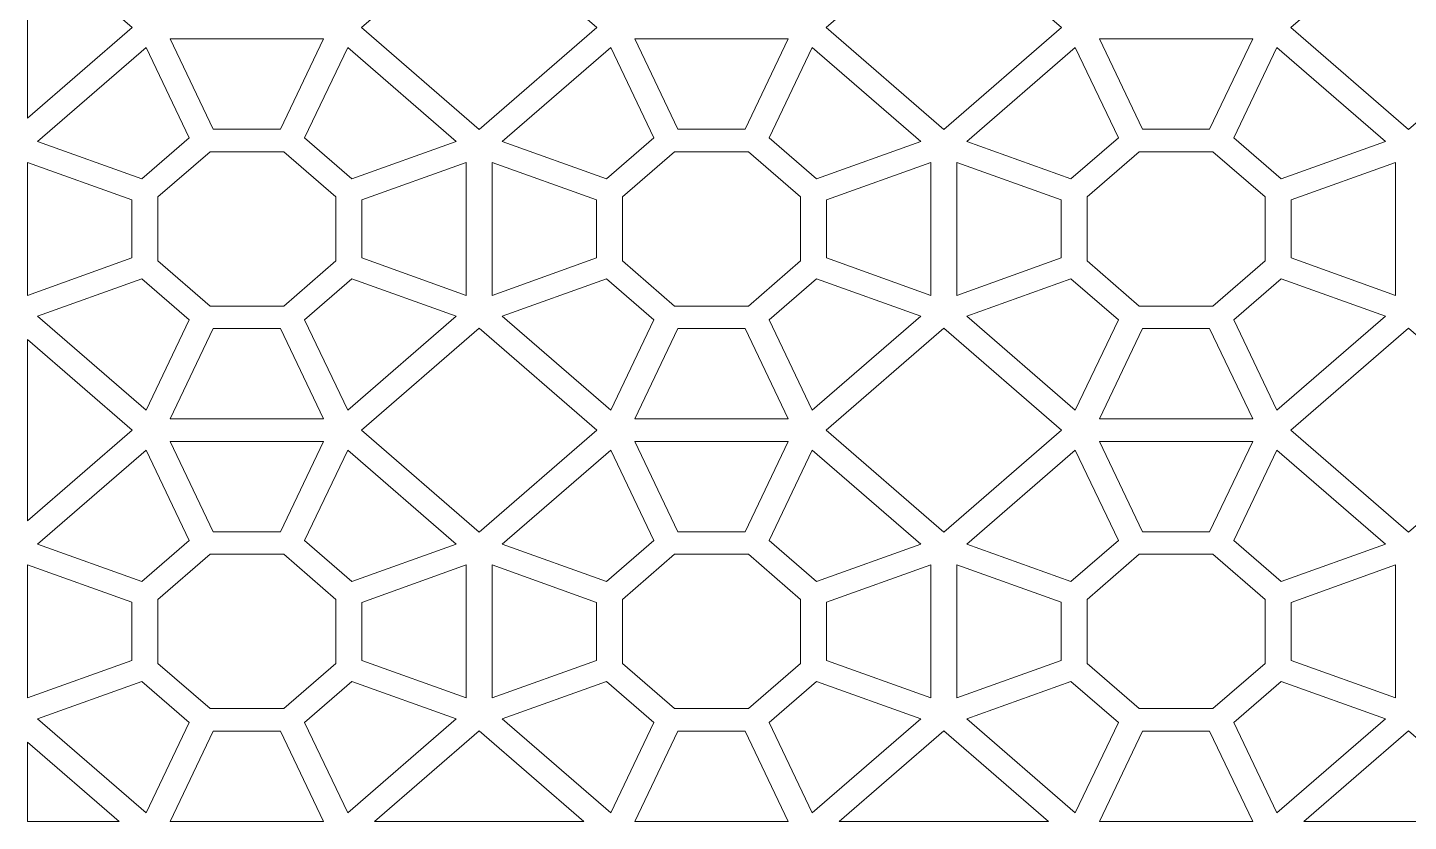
# Model space of a CAD drawing. Header units: millimetres. Extents: x -1200 to 1200, y -590 to 590.
# Drawn here: x -1200 to -173, y -590 to 0 of the extents above; entities that cross this region are included whole.
import ezdxf

# ---------------------------------------------------------------- set-up
doc = ezdxf.new("R2010")
doc.units = ezdxf.units.MM
doc.header["$MEASUREMENT"] = 0
doc.layers.add('Layer 1', color=7, linetype='Continuous')

msp = doc.modelspace()

# ---------------------------------------------------------------- linework, layer by layer
at = {"layer": 'Layer 1', "color": 250, "lineweight": 20}
for points, knots in [([(-864.1124, 75.736), (-864.1124, 75.736), (-776.5943, -0.0253), (-776.5943, -0.0253), (-776.5943, -0.0253), (-864.1124, -75.7865), (-864.1124, -75.7865), (-864.1124, -75.7865), (-951.6305, -0.0253), (-951.6305, -0.0253), (-951.6305, -0.0253), (-864.1124, 75.736), (-864.1124, 75.736)], [0, 0, 0, 0, 0.25, 0.25, 0.25, 0.5, 0.5, 0.5, 0.75, 0.75, 0.75, 1, 1, 1, 1]), ([(-430.9667, -0.0253), (-430.9667, -0.0253), (-518.4848, 75.736), (-518.4848, 75.736), (-518.4848, 75.736), (-606.0029, -0.0253), (-606.0029, -0.0253), (-606.0029, -0.0253), (-518.4848, -75.7865), (-518.4848, -75.7865), (-518.4848, -75.7865), (-430.9667, -0.0253), (-430.9667, -0.0253)], [0, 0, 0, 0, 0.25, 0.25, 0.25, 0.5, 0.5, 0.5, 0.75, 0.75, 0.75, 1, 1, 1, 1]), ([(-172.8572, 75.736), (-172.8572, 75.736), (-85.339, -0.0253), (-85.339, -0.0253), (-85.339, -0.0253), (-172.8572, -75.7865), (-172.8572, -75.7865), (-172.8572, -75.7865), (-260.3753, -0.0253), (-260.3753, -0.0253), (-260.3753, -0.0253), (-172.8572, 75.736), (-172.8572, 75.736)], [0, 0, 0, 0, 0.25, 0.25, 0.25, 0.5, 0.5, 0.5, 0.75, 0.75, 0.75, 1, 1, 1, 1]), ([(-1200.0434, -67.3925), (-1200.0434, -67.3925), (-1200.0434, 67.342), (-1200.0434, 67.342), (-1200.0434, 67.342), (-1122.2218, -0.0253), (-1122.2218, -0.0253), (-1122.2218, -0.0253), (-1200.0434, -67.3925), (-1200.0434, -67.3925)], [0, 0, 0, 0, 0.333333333, 0.333333333, 0.333333333, 0.666666667, 0.666666667, 0.666666667, 1, 1, 1, 1]), ([(-1061.8854, -75.5188), (-1061.8854, -75.5188), (-1093.992, -8.4193), (-1093.992, -8.4193), (-1093.992, -8.4193), (-979.8546, -8.4193), (-979.8546, -8.4193), (-979.8546, -8.4193), (-1011.9611, -75.5171), (-1011.9611, -75.5171), (-1011.9611, -75.5171), (-1061.8854, -75.5188), (-1061.8854, -75.5188)], [0, 0, 0, 0, 0.25, 0.25, 0.25, 0.5, 0.5, 0.5, 0.75, 0.75, 0.75, 1, 1, 1, 1]), ([(-666.3403, -75.5188), (-666.3403, -75.5188), (-634.2327, -8.4193), (-634.2327, -8.4193), (-634.2327, -8.4193), (-748.3711, -8.4193), (-748.3711, -8.4193), (-748.3711, -8.4193), (-716.2636, -75.5171), (-716.2636, -75.5171), (-716.2636, -75.5171), (-666.3403, -75.5188), (-666.3403, -75.5188)], [0, 0, 0, 0, 0.25, 0.25, 0.25, 0.5, 0.5, 0.5, 0.75, 0.75, 0.75, 1, 1, 1, 1]), ([(-370.6301, -75.5188), (-370.6301, -75.5188), (-402.7367, -8.4193), (-402.7367, -8.4193), (-402.7367, -8.4193), (-288.5994, -8.4193), (-288.5994, -8.4193), (-288.5994, -8.4193), (-320.705, -75.5171), (-320.705, -75.5171), (-320.705, -75.5171), (-370.6301, -75.5188), (-370.6301, -75.5188)], [0, 0, 0, 0, 0.25, 0.25, 0.25, 0.5, 0.5, 0.5, 0.75, 0.75, 0.75, 1, 1, 1, 1]), ([(-1115.1064, -112.5004), (-1115.1064, -112.5004), (-1192.6186, -84.7069), (-1192.6186, -84.7069), (-1192.6186, -84.7069), (-1111.9104, -14.8408), (-1111.9104, -14.8408), (-1111.9104, -14.8408), (-1079.8038, -81.9394), (-1079.8038, -81.9394), (-1079.8038, -81.9394), (-1115.1064, -112.5004), (-1115.1064, -112.5004)], [0, 0, 0, 0, 0.25, 0.25, 0.25, 0.5, 0.5, 0.5, 0.75, 0.75, 0.75, 1, 1, 1, 1]), ([(-994.0447, -81.9444), (-994.0447, -81.9444), (-961.9381, -14.8441), (-961.9381, -14.8441), (-961.9381, -14.8441), (-881.2289, -84.7111), (-881.2289, -84.7111), (-881.2289, -84.7111), (-958.7401, -112.5037), (-958.7401, -112.5037), (-958.7401, -112.5037), (-994.0447, -81.9444), (-994.0447, -81.9444)], [0, 0, 0, 0, 0.25, 0.25, 0.25, 0.5, 0.5, 0.5, 0.75, 0.75, 0.75, 1, 1, 1, 1]), ([(-734.1791, -81.9444), (-734.1791, -81.9444), (-766.2857, -14.8441), (-766.2857, -14.8441), (-766.2857, -14.8441), (-846.9958, -84.7111), (-846.9958, -84.7111), (-846.9958, -84.7111), (-769.4837, -112.5037), (-769.4837, -112.5037), (-769.4837, -112.5037), (-734.1791, -81.9444), (-734.1791, -81.9444)], [0, 0, 0, 0, 0.25, 0.25, 0.25, 0.5, 0.5, 0.5, 0.75, 0.75, 0.75, 1, 1, 1, 1]), ([(-613.1173, -112.5004), (-613.1173, -112.5004), (-535.6061, -84.7069), (-535.6061, -84.7069), (-535.6061, -84.7069), (-616.3143, -14.8408), (-616.3143, -14.8408), (-616.3143, -14.8408), (-648.42, -81.9394), (-648.42, -81.9394), (-648.42, -81.9394), (-613.1173, -112.5004), (-613.1173, -112.5004)], [0, 0, 0, 0, 0.25, 0.25, 0.25, 0.5, 0.5, 0.5, 0.75, 0.75, 0.75, 1, 1, 1, 1]), ([(-423.8512, -112.5004), (-423.8512, -112.5004), (-501.3634, -84.7069), (-501.3634, -84.7069), (-501.3634, -84.7069), (-420.6552, -14.8408), (-420.6552, -14.8408), (-420.6552, -14.8408), (-388.5486, -81.9394), (-388.5486, -81.9394), (-388.5486, -81.9394), (-423.8512, -112.5004), (-423.8512, -112.5004)], [0, 0, 0, 0, 0.25, 0.25, 0.25, 0.5, 0.5, 0.5, 0.75, 0.75, 0.75, 1, 1, 1, 1]), ([(-302.7894, -81.9444), (-302.7894, -81.9444), (-270.6828, -14.8441), (-270.6828, -14.8441), (-270.6828, -14.8441), (-189.9737, -84.7111), (-189.9737, -84.7111), (-189.9737, -84.7111), (-267.4849, -112.5037), (-267.4849, -112.5037), (-267.4849, -112.5037), (-302.7894, -81.9444), (-302.7894, -81.9444)], [0, 0, 0, 0, 0.25, 0.25, 0.25, 0.5, 0.5, 0.5, 0.75, 0.75, 0.75, 1, 1, 1, 1]), ([(-1103.1407, -125.8838), (-1103.1407, -125.8838), (-1103.1388, -173.3673), (-1103.1388, -173.3673), (-1103.1388, -173.3673), (-1064.3522, -206.9434), (-1064.3522, -206.9434), (-1064.3522, -206.9434), (-1009.4982, -206.9418), (-1009.4982, -206.9418), (-1009.4982, -206.9418), (-970.7126, -173.3656), (-970.7126, -173.3656), (-970.7126, -173.3656), (-970.7145, -125.8805), (-970.7145, -125.8805), (-970.7145, -125.8805), (-1009.5021, -92.3052), (-1009.5021, -92.3052), (-1009.5021, -92.3052), (-1064.3541, -92.3068), (-1064.3541, -92.3068), (-1064.3541, -92.3068), (-1103.1407, -125.8838), (-1103.1407, -125.8838)], [0, 0, 0, 0, 0.125, 0.125, 0.125, 0.25, 0.25, 0.25, 0.375, 0.375, 0.375, 0.5, 0.5, 0.5, 0.625, 0.625, 0.625, 0.75, 0.75, 0.75, 0.875, 0.875, 0.875, 1, 1, 1, 1]), ([(-625.084, -125.8838), (-625.084, -125.8838), (-625.0869, -173.3673), (-625.0869, -173.3673), (-625.0869, -173.3673), (-663.8726, -206.9434), (-663.8726, -206.9434), (-663.8726, -206.9434), (-718.7265, -206.9418), (-718.7265, -206.9418), (-718.7265, -206.9418), (-757.5112, -173.3656), (-757.5112, -173.3656), (-757.5112, -173.3656), (-757.5102, -125.8805), (-757.5102, -125.8805), (-757.5102, -125.8805), (-718.7217, -92.3052), (-718.7217, -92.3052), (-718.7217, -92.3052), (-663.8706, -92.3068), (-663.8706, -92.3068), (-663.8706, -92.3068), (-625.084, -125.8838), (-625.084, -125.8838)], [0, 0, 0, 0, 0.125, 0.125, 0.125, 0.25, 0.25, 0.25, 0.375, 0.375, 0.375, 0.5, 0.5, 0.5, 0.625, 0.625, 0.625, 0.75, 0.75, 0.75, 0.875, 0.875, 0.875, 1, 1, 1, 1]), ([(-411.8855, -125.8838), (-411.8855, -125.8838), (-411.8836, -173.3673), (-411.8836, -173.3673), (-411.8836, -173.3673), (-373.097, -206.9434), (-373.097, -206.9434), (-373.097, -206.9434), (-318.243, -206.9418), (-318.243, -206.9418), (-318.243, -206.9418), (-279.4573, -173.3656), (-279.4573, -173.3656), (-279.4573, -173.3656), (-279.4593, -125.8805), (-279.4593, -125.8805), (-279.4593, -125.8805), (-318.2469, -92.3052), (-318.2469, -92.3052), (-318.2469, -92.3052), (-373.0989, -92.3068), (-373.0989, -92.3068), (-373.0989, -92.3068), (-411.8855, -125.8838), (-411.8855, -125.8838)], [0, 0, 0, 0, 0.125, 0.125, 0.125, 0.25, 0.25, 0.25, 0.375, 0.375, 0.375, 0.5, 0.5, 0.5, 0.625, 0.625, 0.625, 0.75, 0.75, 0.75, 0.875, 0.875, 0.875, 1, 1, 1, 1]), ([(-1200.0434, -100.2149), (-1200.0434, -100.2149), (-1122.5341, -128.0076), (-1122.5341, -128.0076), (-1122.5341, -128.0076), (-1122.5322, -171.2344), (-1122.5322, -171.2344), (-1122.5322, -171.2344), (-1200.0434, -199.0278), (-1200.0434, -199.0278), (-1200.0434, -199.0278), (-1200.0434, -100.2149), (-1200.0434, -100.2149)], [0, 0, 0, 0, 0.25, 0.25, 0.25, 0.5, 0.5, 0.5, 0.75, 0.75, 0.75, 1, 1, 1, 1]), ([(-951.3212, -128.0151), (-951.3212, -128.0151), (-873.809, -100.2224), (-873.809, -100.2224), (-873.809, -100.2224), (-873.809, -199.022), (-873.809, -199.022), (-873.809, -199.022), (-951.3192, -171.2285), (-951.3192, -171.2285), (-951.3192, -171.2285), (-951.3212, -128.0151), (-951.3212, -128.0151)], [0, 0, 0, 0, 0.25, 0.25, 0.25, 0.5, 0.5, 0.5, 0.75, 0.75, 0.75, 1, 1, 1, 1]), ([(-776.9036, -128.0151), (-776.9036, -128.0151), (-854.4157, -100.2224), (-854.4157, -100.2224), (-854.4157, -100.2224), (-854.4157, -199.022), (-854.4157, -199.022), (-854.4157, -199.022), (-776.9045, -171.2285), (-776.9045, -171.2285), (-776.9045, -171.2285), (-776.9036, -128.0151), (-776.9036, -128.0151)], [0, 0, 0, 0, 0.25, 0.25, 0.25, 0.5, 0.5, 0.5, 0.75, 0.75, 0.75, 1, 1, 1, 1]), ([(-528.1814, -100.2149), (-528.1814, -100.2149), (-528.1814, -199.0278), (-528.1814, -199.0278), (-528.1814, -199.0278), (-605.6926, -171.2344), (-605.6926, -171.2344), (-605.6926, -171.2344), (-605.6907, -128.0076), (-605.6907, -128.0076), (-605.6907, -128.0076), (-528.1814, -100.2149), (-528.1814, -100.2149)], [0, 0, 0, 0, 0.25, 0.25, 0.25, 0.5, 0.5, 0.5, 0.75, 0.75, 0.75, 1, 1, 1, 1]), ([(-508.7881, -100.2149), (-508.7881, -100.2149), (-431.2789, -128.0076), (-431.2789, -128.0076), (-431.2789, -128.0076), (-431.2769, -171.2344), (-431.2769, -171.2344), (-431.2769, -171.2344), (-508.7881, -199.0278), (-508.7881, -199.0278), (-508.7881, -199.0278), (-508.7881, -100.2149), (-508.7881, -100.2149)], [0, 0, 0, 0, 0.25, 0.25, 0.25, 0.5, 0.5, 0.5, 0.75, 0.75, 0.75, 1, 1, 1, 1]), ([(-260.0659, -128.0151), (-260.0659, -128.0151), (-182.5538, -100.2224), (-182.5538, -100.2224), (-182.5538, -100.2224), (-182.5538, -199.022), (-182.5538, -199.022), (-182.5538, -199.022), (-260.0641, -171.2285), (-260.0641, -171.2285), (-260.0641, -171.2285), (-260.0659, -128.0151), (-260.0659, -128.0151)], [0, 0, 0, 0, 0.25, 0.25, 0.25, 0.5, 0.5, 0.5, 0.75, 0.75, 0.75, 1, 1, 1, 1]), ([(-1079.8057, -217.3076), (-1079.8057, -217.3076), (-1111.9123, -284.4054), (-1111.9123, -284.4054), (-1111.9123, -284.4054), (-1192.6215, -214.5384), (-1192.6215, -214.5384), (-1192.6215, -214.5384), (-1115.1112, -186.7457), (-1115.1112, -186.7457), (-1115.1112, -186.7457), (-1079.8057, -217.3076), (-1079.8057, -217.3076)], [0, 0, 0, 0, 0.25, 0.25, 0.25, 0.5, 0.5, 0.5, 0.75, 0.75, 0.75, 1, 1, 1, 1]), ([(-958.7362, -186.7398), (-958.7362, -186.7398), (-881.225, -214.5334), (-881.225, -214.5334), (-881.225, -214.5334), (-961.9361, -284.402), (-961.9361, -284.402), (-961.9361, -284.402), (-994.0427, -217.3042), (-994.0427, -217.3042), (-994.0427, -217.3042), (-958.7362, -186.7398), (-958.7362, -186.7398)], [0, 0, 0, 0, 0.25, 0.25, 0.25, 0.5, 0.5, 0.5, 0.75, 0.75, 0.75, 1, 1, 1, 1]), ([(-769.4895, -186.7398), (-769.4895, -186.7398), (-846.9987, -214.5334), (-846.9987, -214.5334), (-846.9987, -214.5334), (-766.2886, -284.402), (-766.2886, -284.402), (-766.2886, -284.402), (-734.182, -217.3042), (-734.182, -217.3042), (-734.182, -217.3042), (-769.4895, -186.7398), (-769.4895, -186.7398)], [0, 0, 0, 0, 0.25, 0.25, 0.25, 0.5, 0.5, 0.5, 0.75, 0.75, 0.75, 1, 1, 1, 1]), ([(-648.418, -217.3076), (-648.418, -217.3076), (-616.3134, -284.4054), (-616.3134, -284.4054), (-616.3134, -284.4054), (-535.6052, -214.5384), (-535.6052, -214.5384), (-535.6052, -214.5384), (-613.1135, -186.7457), (-613.1135, -186.7457), (-613.1135, -186.7457), (-648.418, -217.3076), (-648.418, -217.3076)], [0, 0, 0, 0, 0.25, 0.25, 0.25, 0.5, 0.5, 0.5, 0.75, 0.75, 0.75, 1, 1, 1, 1]), ([(-388.5506, -217.3076), (-388.5506, -217.3076), (-420.6572, -284.4054), (-420.6572, -284.4054), (-420.6572, -284.4054), (-501.3663, -214.5384), (-501.3663, -214.5384), (-501.3663, -214.5384), (-423.8561, -186.7457), (-423.8561, -186.7457), (-423.8561, -186.7457), (-388.5506, -217.3076), (-388.5506, -217.3076)], [0, 0, 0, 0, 0.25, 0.25, 0.25, 0.5, 0.5, 0.5, 0.75, 0.75, 0.75, 1, 1, 1, 1]), ([(-267.481, -186.7398), (-267.481, -186.7398), (-189.9698, -214.5334), (-189.9698, -214.5334), (-189.9698, -214.5334), (-270.6809, -284.402), (-270.6809, -284.402), (-270.6809, -284.402), (-302.7875, -217.3042), (-302.7875, -217.3042), (-302.7875, -217.3042), (-267.481, -186.7398), (-267.481, -186.7398)], [0, 0, 0, 0, 0.25, 0.25, 0.25, 0.5, 0.5, 0.5, 0.75, 0.75, 0.75, 1, 1, 1, 1]), ([(-1011.9593, -223.7298), (-1011.9593, -223.7298), (-979.8526, -290.8285), (-979.8526, -290.8285), (-979.8526, -290.8285), (-1093.9939, -290.8285), (-1093.9939, -290.8285), (-1093.9939, -290.8285), (-1061.8883, -223.7315), (-1061.8883, -223.7315), (-1061.8883, -223.7315), (-1011.9593, -223.7298), (-1011.9593, -223.7298)], [0, 0, 0, 0, 0.25, 0.25, 0.25, 0.5, 0.5, 0.5, 0.75, 0.75, 0.75, 1, 1, 1, 1]), ([(-776.5943, -299.2225), (-776.5943, -299.2225), (-864.1124, -223.4612), (-864.1124, -223.4612), (-864.1124, -223.4612), (-951.6305, -299.2225), (-951.6305, -299.2225), (-951.6305, -299.2225), (-864.1124, -374.9838), (-864.1124, -374.9838), (-864.1124, -374.9838), (-776.5943, -299.2225), (-776.5943, -299.2225)], [0, 0, 0, 0, 0.25, 0.25, 0.25, 0.5, 0.5, 0.5, 0.75, 0.75, 0.75, 1, 1, 1, 1]), ([(-716.2655, -223.7298), (-716.2655, -223.7298), (-748.373, -290.8285), (-748.373, -290.8285), (-748.373, -290.8285), (-634.2298, -290.8285), (-634.2298, -290.8285), (-634.2298, -290.8285), (-666.3374, -223.7315), (-666.3374, -223.7315), (-666.3374, -223.7315), (-716.2655, -223.7298), (-716.2655, -223.7298)], [0, 0, 0, 0, 0.25, 0.25, 0.25, 0.5, 0.5, 0.5, 0.75, 0.75, 0.75, 1, 1, 1, 1]), ([(-518.4848, -223.4612), (-518.4848, -223.4612), (-430.9667, -299.2225), (-430.9667, -299.2225), (-430.9667, -299.2225), (-518.4848, -374.9838), (-518.4848, -374.9838), (-518.4848, -374.9838), (-606.0029, -299.2225), (-606.0029, -299.2225), (-606.0029, -299.2225), (-518.4848, -223.4612), (-518.4848, -223.4612)], [0, 0, 0, 0, 0.25, 0.25, 0.25, 0.5, 0.5, 0.5, 0.75, 0.75, 0.75, 1, 1, 1, 1]), ([(-320.704, -223.7298), (-320.704, -223.7298), (-288.5974, -290.8285), (-288.5974, -290.8285), (-288.5974, -290.8285), (-402.7387, -290.8285), (-402.7387, -290.8285), (-402.7387, -290.8285), (-370.6331, -223.7315), (-370.6331, -223.7315), (-370.6331, -223.7315), (-320.704, -223.7298), (-320.704, -223.7298)], [0, 0, 0, 0, 0.25, 0.25, 0.25, 0.5, 0.5, 0.5, 0.75, 0.75, 0.75, 1, 1, 1, 1]), ([(-85.339, -299.2225), (-85.339, -299.2225), (-172.8572, -223.4612), (-172.8572, -223.4612), (-172.8572, -223.4612), (-260.3753, -299.2225), (-260.3753, -299.2225), (-260.3753, -299.2225), (-172.8572, -374.9838), (-172.8572, -374.9838), (-172.8572, -374.9838), (-85.339, -299.2225), (-85.339, -299.2225)], [0, 0, 0, 0, 0.25, 0.25, 0.25, 0.5, 0.5, 0.5, 0.75, 0.75, 0.75, 1, 1, 1, 1]), ([(-1200.0434, -366.5897), (-1200.0434, -366.5897), (-1200.0434, -231.8553), (-1200.0434, -231.8553), (-1200.0434, -231.8553), (-1122.2218, -299.2225), (-1122.2218, -299.2225), (-1122.2218, -299.2225), (-1200.0434, -366.5897), (-1200.0434, -366.5897)], [0, 0, 0, 0, 0.333333333, 0.333333333, 0.333333333, 0.666666667, 0.666666667, 0.666666667, 1, 1, 1, 1]), ([(-1011.9593, -374.7152), (-1011.9593, -374.7152), (-979.8526, -307.6165), (-979.8526, -307.6165), (-979.8526, -307.6165), (-1093.9939, -307.6165), (-1093.9939, -307.6165), (-1093.9939, -307.6165), (-1061.8883, -374.7135), (-1061.8883, -374.7135), (-1061.8883, -374.7135), (-1011.9593, -374.7152), (-1011.9593, -374.7152)], [0, 0, 0, 0, 0.25, 0.25, 0.25, 0.5, 0.5, 0.5, 0.75, 0.75, 0.75, 1, 1, 1, 1]), ([(-716.2655, -374.7152), (-716.2655, -374.7152), (-748.373, -307.6165), (-748.373, -307.6165), (-748.373, -307.6165), (-634.2298, -307.6165), (-634.2298, -307.6165), (-634.2298, -307.6165), (-666.3374, -374.7135), (-666.3374, -374.7135), (-666.3374, -374.7135), (-716.2655, -374.7152), (-716.2655, -374.7152)], [0, 0, 0, 0, 0.25, 0.25, 0.25, 0.5, 0.5, 0.5, 0.75, 0.75, 0.75, 1, 1, 1, 1]), ([(-320.704, -374.7152), (-320.704, -374.7152), (-288.5974, -307.6165), (-288.5974, -307.6165), (-288.5974, -307.6165), (-402.7387, -307.6165), (-402.7387, -307.6165), (-402.7387, -307.6165), (-370.6331, -374.7135), (-370.6331, -374.7135), (-370.6331, -374.7135), (-320.704, -374.7152), (-320.704, -374.7152)], [0, 0, 0, 0, 0.25, 0.25, 0.25, 0.5, 0.5, 0.5, 0.75, 0.75, 0.75, 1, 1, 1, 1]), ([(-1079.8057, -381.1374), (-1079.8057, -381.1374), (-1111.9123, -314.0397), (-1111.9123, -314.0397), (-1111.9123, -314.0397), (-1192.6215, -383.9066), (-1192.6215, -383.9066), (-1192.6215, -383.9066), (-1115.1112, -411.6993), (-1115.1112, -411.6993), (-1115.1112, -411.6993), (-1079.8057, -381.1374), (-1079.8057, -381.1374)], [0, 0, 0, 0, 0.25, 0.25, 0.25, 0.5, 0.5, 0.5, 0.75, 0.75, 0.75, 1, 1, 1, 1]), ([(-958.7362, -411.7052), (-958.7362, -411.7052), (-881.225, -383.9117), (-881.225, -383.9117), (-881.225, -383.9117), (-961.9361, -314.043), (-961.9361, -314.043), (-961.9361, -314.043), (-994.0427, -381.1408), (-994.0427, -381.1408), (-994.0427, -381.1408), (-958.7362, -411.7052), (-958.7362, -411.7052)], [0, 0, 0, 0, 0.25, 0.25, 0.25, 0.5, 0.5, 0.5, 0.75, 0.75, 0.75, 1, 1, 1, 1]), ([(-769.4895, -411.7052), (-769.4895, -411.7052), (-846.9987, -383.9117), (-846.9987, -383.9117), (-846.9987, -383.9117), (-766.2886, -314.043), (-766.2886, -314.043), (-766.2886, -314.043), (-734.182, -381.1408), (-734.182, -381.1408), (-734.182, -381.1408), (-769.4895, -411.7052), (-769.4895, -411.7052)], [0, 0, 0, 0, 0.25, 0.25, 0.25, 0.5, 0.5, 0.5, 0.75, 0.75, 0.75, 1, 1, 1, 1]), ([(-648.418, -381.1374), (-648.418, -381.1374), (-616.3134, -314.0397), (-616.3134, -314.0397), (-616.3134, -314.0397), (-535.6052, -383.9066), (-535.6052, -383.9066), (-535.6052, -383.9066), (-613.1135, -411.6993), (-613.1135, -411.6993), (-613.1135, -411.6993), (-648.418, -381.1374), (-648.418, -381.1374)], [0, 0, 0, 0, 0.25, 0.25, 0.25, 0.5, 0.5, 0.5, 0.75, 0.75, 0.75, 1, 1, 1, 1]), ([(-388.5506, -381.1374), (-388.5506, -381.1374), (-420.6572, -314.0397), (-420.6572, -314.0397), (-420.6572, -314.0397), (-501.3663, -383.9066), (-501.3663, -383.9066), (-501.3663, -383.9066), (-423.8561, -411.6993), (-423.8561, -411.6993), (-423.8561, -411.6993), (-388.5506, -381.1374), (-388.5506, -381.1374)], [0, 0, 0, 0, 0.25, 0.25, 0.25, 0.5, 0.5, 0.5, 0.75, 0.75, 0.75, 1, 1, 1, 1]), ([(-267.481, -411.7052), (-267.481, -411.7052), (-189.9698, -383.9117), (-189.9698, -383.9117), (-189.9698, -383.9117), (-270.6809, -314.043), (-270.6809, -314.043), (-270.6809, -314.043), (-302.7875, -381.1408), (-302.7875, -381.1408), (-302.7875, -381.1408), (-267.481, -411.7052), (-267.481, -411.7052)], [0, 0, 0, 0, 0.25, 0.25, 0.25, 0.5, 0.5, 0.5, 0.75, 0.75, 0.75, 1, 1, 1, 1]), ([(-1200.0434, -498.2302), (-1200.0434, -498.2302), (-1122.5341, -470.4374), (-1122.5341, -470.4374), (-1122.5341, -470.4374), (-1122.5322, -427.2107), (-1122.5322, -427.2107), (-1122.5322, -427.2107), (-1200.0434, -399.4172), (-1200.0434, -399.4172), (-1200.0434, -399.4172), (-1200.0434, -498.2302), (-1200.0434, -498.2302)], [0, 0, 0, 0, 0.25, 0.25, 0.25, 0.5, 0.5, 0.5, 0.75, 0.75, 0.75, 1, 1, 1, 1]), ([(-1103.1407, -472.5612), (-1103.1407, -472.5612), (-1103.1388, -425.0777), (-1103.1388, -425.0777), (-1103.1388, -425.0777), (-1064.3522, -391.5016), (-1064.3522, -391.5016), (-1064.3522, -391.5016), (-1009.4982, -391.5033), (-1009.4982, -391.5033), (-1009.4982, -391.5033), (-970.7126, -425.0794), (-970.7126, -425.0794), (-970.7126, -425.0794), (-970.7145, -472.5645), (-970.7145, -472.5645), (-970.7145, -472.5645), (-1009.5021, -506.1398), (-1009.5021, -506.1398), (-1009.5021, -506.1398), (-1064.3541, -506.1382), (-1064.3541, -506.1382), (-1064.3541, -506.1382), (-1103.1407, -472.5612), (-1103.1407, -472.5612)], [0, 0, 0, 0, 0.125, 0.125, 0.125, 0.25, 0.25, 0.25, 0.375, 0.375, 0.375, 0.5, 0.5, 0.5, 0.625, 0.625, 0.625, 0.75, 0.75, 0.75, 0.875, 0.875, 0.875, 1, 1, 1, 1]), ([(-951.3212, -470.4299), (-951.3212, -470.4299), (-873.809, -498.2226), (-873.809, -498.2226), (-873.809, -498.2226), (-873.809, -399.4231), (-873.809, -399.4231), (-873.809, -399.4231), (-951.3192, -427.2166), (-951.3192, -427.2166), (-951.3192, -427.2166), (-951.3212, -470.4299), (-951.3212, -470.4299)], [0, 0, 0, 0, 0.25, 0.25, 0.25, 0.5, 0.5, 0.5, 0.75, 0.75, 0.75, 1, 1, 1, 1]), ([(-776.9036, -470.4299), (-776.9036, -470.4299), (-854.4157, -498.2226), (-854.4157, -498.2226), (-854.4157, -498.2226), (-854.4157, -399.4231), (-854.4157, -399.4231), (-854.4157, -399.4231), (-776.9045, -427.2166), (-776.9045, -427.2166), (-776.9045, -427.2166), (-776.9036, -470.4299), (-776.9036, -470.4299)], [0, 0, 0, 0, 0.25, 0.25, 0.25, 0.5, 0.5, 0.5, 0.75, 0.75, 0.75, 1, 1, 1, 1]), ([(-625.084, -472.5612), (-625.084, -472.5612), (-625.0869, -425.0777), (-625.0869, -425.0777), (-625.0869, -425.0777), (-663.8726, -391.5016), (-663.8726, -391.5016), (-663.8726, -391.5016), (-718.7265, -391.5033), (-718.7265, -391.5033), (-718.7265, -391.5033), (-757.5112, -425.0794), (-757.5112, -425.0794), (-757.5112, -425.0794), (-757.5102, -472.5645), (-757.5102, -472.5645), (-757.5102, -472.5645), (-718.7217, -506.1398), (-718.7217, -506.1398), (-718.7217, -506.1398), (-663.8706, -506.1382), (-663.8706, -506.1382), (-663.8706, -506.1382), (-625.084, -472.5612), (-625.084, -472.5612)], [0, 0, 0, 0, 0.125, 0.125, 0.125, 0.25, 0.25, 0.25, 0.375, 0.375, 0.375, 0.5, 0.5, 0.5, 0.625, 0.625, 0.625, 0.75, 0.75, 0.75, 0.875, 0.875, 0.875, 1, 1, 1, 1]), ([(-528.1814, -498.2302), (-528.1814, -498.2302), (-528.1814, -399.4172), (-528.1814, -399.4172), (-528.1814, -399.4172), (-605.6926, -427.2107), (-605.6926, -427.2107), (-605.6926, -427.2107), (-605.6907, -470.4374), (-605.6907, -470.4374), (-605.6907, -470.4374), (-528.1814, -498.2302), (-528.1814, -498.2302)], [0, 0, 0, 0, 0.25, 0.25, 0.25, 0.5, 0.5, 0.5, 0.75, 0.75, 0.75, 1, 1, 1, 1]), ([(-508.7881, -498.2302), (-508.7881, -498.2302), (-431.2789, -470.4374), (-431.2789, -470.4374), (-431.2789, -470.4374), (-431.2769, -427.2107), (-431.2769, -427.2107), (-431.2769, -427.2107), (-508.7881, -399.4172), (-508.7881, -399.4172), (-508.7881, -399.4172), (-508.7881, -498.2302), (-508.7881, -498.2302)], [0, 0, 0, 0, 0.25, 0.25, 0.25, 0.5, 0.5, 0.5, 0.75, 0.75, 0.75, 1, 1, 1, 1]), ([(-411.8855, -472.5612), (-411.8855, -472.5612), (-411.8836, -425.0777), (-411.8836, -425.0777), (-411.8836, -425.0777), (-373.097, -391.5016), (-373.097, -391.5016), (-373.097, -391.5016), (-318.243, -391.5033), (-318.243, -391.5033), (-318.243, -391.5033), (-279.4573, -425.0794), (-279.4573, -425.0794), (-279.4573, -425.0794), (-279.4593, -472.5645), (-279.4593, -472.5645), (-279.4593, -472.5645), (-318.2469, -506.1398), (-318.2469, -506.1398), (-318.2469, -506.1398), (-373.0989, -506.1382), (-373.0989, -506.1382), (-373.0989, -506.1382), (-411.8855, -472.5612), (-411.8855, -472.5612)], [0, 0, 0, 0, 0.125, 0.125, 0.125, 0.25, 0.25, 0.25, 0.375, 0.375, 0.375, 0.5, 0.5, 0.5, 0.625, 0.625, 0.625, 0.75, 0.75, 0.75, 0.875, 0.875, 0.875, 1, 1, 1, 1]), ([(-260.0659, -470.4299), (-260.0659, -470.4299), (-182.5538, -498.2226), (-182.5538, -498.2226), (-182.5538, -498.2226), (-182.5538, -399.4231), (-182.5538, -399.4231), (-182.5538, -399.4231), (-260.0641, -427.2166), (-260.0641, -427.2166), (-260.0641, -427.2166), (-260.0659, -470.4299), (-260.0659, -470.4299)], [0, 0, 0, 0, 0.25, 0.25, 0.25, 0.5, 0.5, 0.5, 0.75, 0.75, 0.75, 1, 1, 1, 1]), ([(-1115.1064, -485.9446), (-1115.1064, -485.9446), (-1192.6186, -513.7381), (-1192.6186, -513.7381), (-1192.6186, -513.7381), (-1111.9104, -583.6043), (-1111.9104, -583.6043), (-1111.9104, -583.6043), (-1079.8038, -516.5057), (-1079.8038, -516.5057), (-1079.8038, -516.5057), (-1115.1064, -485.9446), (-1115.1064, -485.9446)], [0, 0, 0, 0, 0.25, 0.25, 0.25, 0.5, 0.5, 0.5, 0.75, 0.75, 0.75, 1, 1, 1, 1]), ([(-994.0447, -516.5006), (-994.0447, -516.5006), (-961.9381, -583.6009), (-961.9381, -583.6009), (-961.9381, -583.6009), (-881.2289, -513.7339), (-881.2289, -513.7339), (-881.2289, -513.7339), (-958.7401, -485.9413), (-958.7401, -485.9413), (-958.7401, -485.9413), (-994.0447, -516.5006), (-994.0447, -516.5006)], [0, 0, 0, 0, 0.25, 0.25, 0.25, 0.5, 0.5, 0.5, 0.75, 0.75, 0.75, 1, 1, 1, 1]), ([(-734.1791, -516.5006), (-734.1791, -516.5006), (-766.2857, -583.6009), (-766.2857, -583.6009), (-766.2857, -583.6009), (-846.9958, -513.7339), (-846.9958, -513.7339), (-846.9958, -513.7339), (-769.4837, -485.9413), (-769.4837, -485.9413), (-769.4837, -485.9413), (-734.1791, -516.5006), (-734.1791, -516.5006)], [0, 0, 0, 0, 0.25, 0.25, 0.25, 0.5, 0.5, 0.5, 0.75, 0.75, 0.75, 1, 1, 1, 1]), ([(-613.1173, -485.9446), (-613.1173, -485.9446), (-535.6061, -513.7381), (-535.6061, -513.7381), (-535.6061, -513.7381), (-616.3143, -583.6043), (-616.3143, -583.6043), (-616.3143, -583.6043), (-648.42, -516.5057), (-648.42, -516.5057), (-648.42, -516.5057), (-613.1173, -485.9446), (-613.1173, -485.9446)], [0, 0, 0, 0, 0.25, 0.25, 0.25, 0.5, 0.5, 0.5, 0.75, 0.75, 0.75, 1, 1, 1, 1]), ([(-423.8512, -485.9446), (-423.8512, -485.9446), (-501.3634, -513.7381), (-501.3634, -513.7381), (-501.3634, -513.7381), (-420.6552, -583.6043), (-420.6552, -583.6043), (-420.6552, -583.6043), (-388.5486, -516.5057), (-388.5486, -516.5057), (-388.5486, -516.5057), (-423.8512, -485.9446), (-423.8512, -485.9446)], [0, 0, 0, 0, 0.25, 0.25, 0.25, 0.5, 0.5, 0.5, 0.75, 0.75, 0.75, 1, 1, 1, 1]), ([(-302.7894, -516.5006), (-302.7894, -516.5006), (-270.6828, -583.6009), (-270.6828, -583.6009), (-270.6828, -583.6009), (-189.9737, -513.7339), (-189.9737, -513.7339), (-189.9737, -513.7339), (-267.4849, -485.9413), (-267.4849, -485.9413), (-267.4849, -485.9413), (-302.7894, -516.5006), (-302.7894, -516.5006)], [0, 0, 0, 0, 0.25, 0.25, 0.25, 0.5, 0.5, 0.5, 0.75, 0.75, 0.75, 1, 1, 1, 1]), ([(-979.8546, -590.0249), (-979.8546, -590.0249), (-1093.992, -590.0249), (-1093.992, -590.0249), (-1093.992, -590.0249), (-1061.8854, -522.9262), (-1061.8854, -522.9262), (-1061.8854, -522.9262), (-1011.9611, -522.9279), (-1011.9611, -522.9279), (-1011.9611, -522.9279), (-979.8546, -590.0249), (-979.8546, -590.0249)], [0, 0, 0, 0, 0.25, 0.25, 0.25, 0.5, 0.5, 0.5, 0.75, 0.75, 0.75, 1, 1, 1, 1]), ([(-786.2918, -590.0249), (-786.2918, -590.0249), (-941.9329, -590.0249), (-941.9329, -590.0249), (-941.9329, -590.0249), (-864.1124, -522.6585), (-864.1124, -522.6585), (-864.1124, -522.6585), (-786.2918, -590.0249), (-786.2918, -590.0249)], [0, 0, 0, 0, 0.333333333, 0.333333333, 0.333333333, 0.666666667, 0.666666667, 0.666666667, 1, 1, 1, 1]), ([(-634.2327, -590.0249), (-634.2327, -590.0249), (-748.3711, -590.0249), (-748.3711, -590.0249), (-748.3711, -590.0249), (-716.2636, -522.9279), (-716.2636, -522.9279), (-716.2636, -522.9279), (-666.3403, -522.9262), (-666.3403, -522.9262), (-666.3403, -522.9262), (-634.2327, -590.0249), (-634.2327, -590.0249)], [0, 0, 0, 0, 0.25, 0.25, 0.25, 0.5, 0.5, 0.5, 0.75, 0.75, 0.75, 1, 1, 1, 1]), ([(-440.6642, -590.0249), (-440.6642, -590.0249), (-596.3053, -590.0249), (-596.3053, -590.0249), (-596.3053, -590.0249), (-518.4848, -522.6585), (-518.4848, -522.6585), (-518.4848, -522.6585), (-440.6642, -590.0249), (-440.6642, -590.0249)], [0, 0, 0, 0, 0.333333333, 0.333333333, 0.333333333, 0.666666667, 0.666666667, 0.666666667, 1, 1, 1, 1]), ([(-288.5994, -590.0249), (-288.5994, -590.0249), (-402.7367, -590.0249), (-402.7367, -590.0249), (-402.7367, -590.0249), (-370.6301, -522.9262), (-370.6301, -522.9262), (-370.6301, -522.9262), (-320.705, -522.9279), (-320.705, -522.9279), (-320.705, -522.9279), (-288.5994, -590.0249), (-288.5994, -590.0249)], [0, 0, 0, 0, 0.25, 0.25, 0.25, 0.5, 0.5, 0.5, 0.75, 0.75, 0.75, 1, 1, 1, 1]), ([(-95.0366, -590.0249), (-95.0366, -590.0249), (-250.6776, -590.0249), (-250.6776, -590.0249), (-250.6776, -590.0249), (-172.8572, -522.6585), (-172.8572, -522.6585), (-172.8572, -522.6585), (-95.0366, -590.0249), (-95.0366, -590.0249)], [0, 0, 0, 0, 0.333333333, 0.333333333, 0.333333333, 0.666666667, 0.666666667, 0.666666667, 1, 1, 1, 1]), ([(-1200.0434, -590.0249), (-1200.0434, -590.0249), (-1200.0434, -531.0525), (-1200.0434, -531.0525), (-1200.0434, -531.0525), (-1131.9195, -590.0249), (-1131.9195, -590.0249), (-1131.9195, -590.0249), (-1200.0434, -590.0249), (-1200.0434, -590.0249)], [0, 0, 0, 0, 0.333333333, 0.333333333, 0.333333333, 0.666666667, 0.666666667, 0.666666667, 1, 1, 1, 1])]:
    msp.add_open_spline(points, degree=3, knots=knots, dxfattribs=at)

doc.saveas('drawing.dxf')
